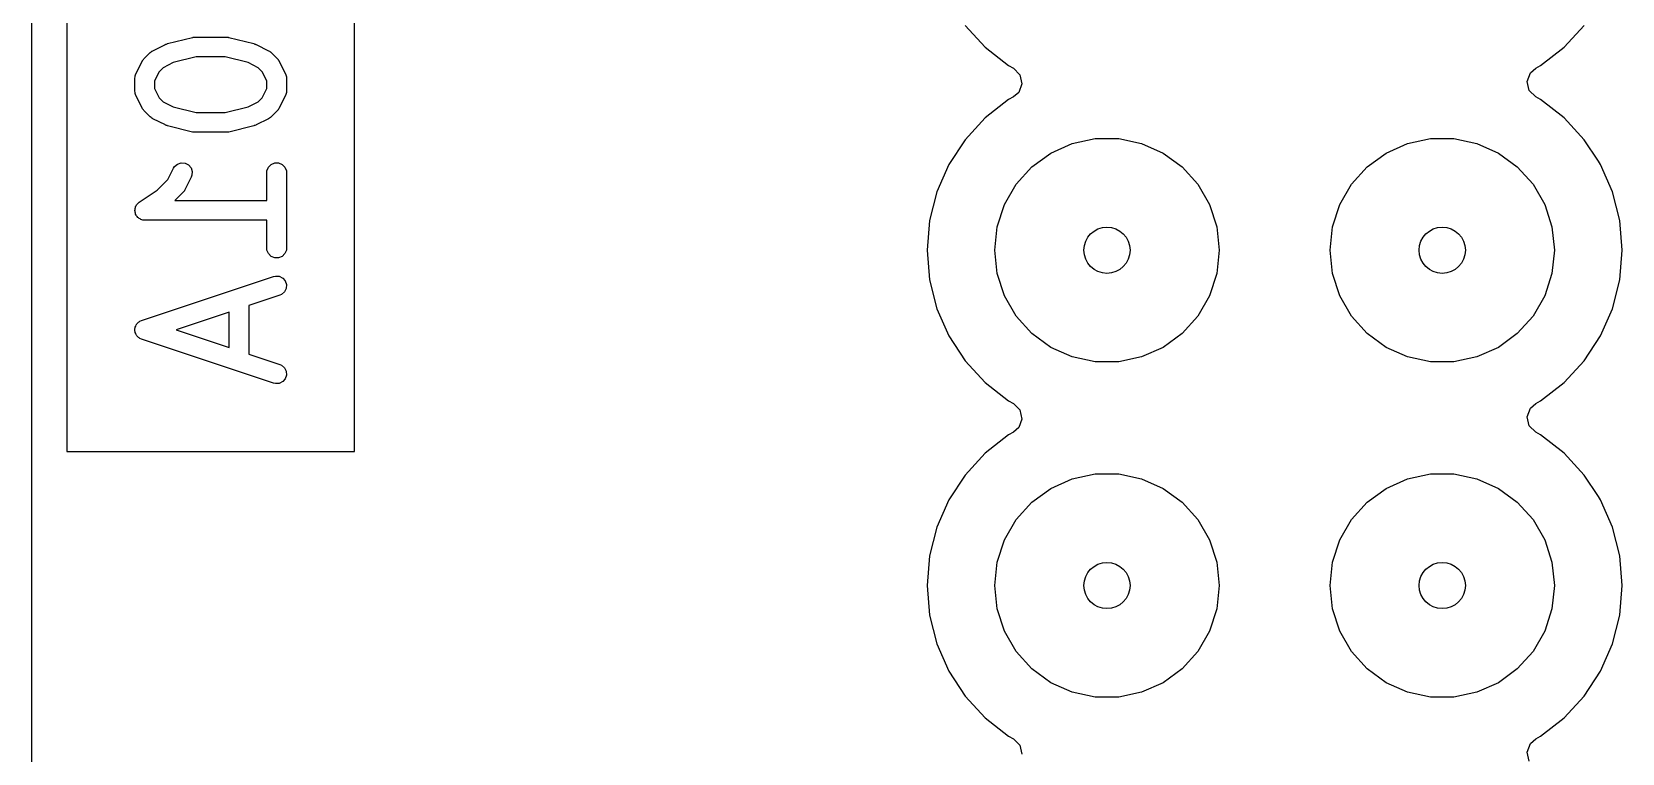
# Model space of a CAD drawing. Extents: x 0.22 to 0.98, y 0.22 to 1.78.
# Drawn here: x 0.2218 to 0.6962, y 1 to 1.2151 of the extents above; entities that cross this region are included whole.
import ezdxf

# ---------------------------------------------------------------- set-up
doc = ezdxf.new("R2010")
doc.units = 0
doc.header["$MEASUREMENT"] = 0
doc.layers.add('BLACK', color=7, linetype='CONTINUOUS')

msp = doc.modelspace()

# ---------------------------------------------------------------- linework, layer by layer
at = {"layer": 'BLACK', "linetype": 'CONTINUOUS'}
for p, q in [((0.22183, 1.08993), (0.22183, 1.45)), ((0.23228, 1.4457), (0.23228, 1.08993)), ((0.31809, 1.08993), (0.31809, 1.4457)), ((0.50017, 1.21704), (0.50617, 1.21052)), ((0.67887, 1.21052), (0.68487, 1.21704)), ((0.25793, 1.20952), (0.26168, 1.21139)), ((0.26168, 1.21139), (0.26173, 1.21141)), ((0.26173, 1.21141), (0.26174, 1.21142)), ((0.26174, 1.21142), (0.26198, 1.21151)), ((0.26198, 1.21151), (0.26222, 1.2116)), ((0.26222, 1.2116), (0.26225, 1.2116)), ((0.26225, 1.2116), (0.26229, 1.21162)), ((0.26229, 1.21162), (0.26979, 1.21349)), ((0.26979, 1.21349), (0.26989, 1.2135)), ((0.26989, 1.2135), (0.26993, 1.21352)), ((0.26993, 1.21352), (0.27014, 1.21354)), ((0.27014, 1.21354), (0.27036, 1.21357)), ((0.27036, 1.21357), (0.2704, 1.21357)), ((0.2704, 1.21357), (0.2705, 1.21358)), ((0.2705, 1.21358), (0.27988, 1.21358)), ((0.27988, 1.21358), (0.27998, 1.21357)), ((0.27998, 1.21357), (0.28002, 1.21357)), ((0.28002, 1.21357), (0.28024, 1.21354)), ((0.28024, 1.21354), (0.28045, 1.21352)), ((0.28045, 1.21352), (0.28049, 1.2135)), ((0.28049, 1.2135), (0.28059, 1.21349)), ((0.28059, 1.21349), (0.28809, 1.21162)), ((0.28809, 1.21162), (0.28813, 1.2116)), ((0.28813, 1.2116), (0.28816, 1.2116)), ((0.28816, 1.2116), (0.28839, 1.21151)), ((0.28839, 1.21151), (0.28864, 1.21142)), ((0.28864, 1.21142), (0.28865, 1.21141)), ((0.28865, 1.21141), (0.2887, 1.21139)), ((0.2887, 1.21139), (0.29245, 1.20952)), ((0.50617, 1.21052), (0.50617, 1.21052)), ((0.50617, 1.21052), (0.51317, 1.20507)), ((0.67187, 1.20507), (0.67887, 1.21052)), ((0.25286, 1.20257), (0.25474, 1.20632)), ((0.25474, 1.20632), (0.25489, 1.20657)), ((0.25489, 1.20657), (0.25492, 1.20664)), ((0.25492, 1.20664), (0.25499, 1.20672)), ((0.25499, 1.20672), (0.25505, 1.20681)), ((0.25505, 1.20681), (0.25511, 1.20686)), ((0.25511, 1.20686), (0.25529, 1.20709)), ((0.25529, 1.20709), (0.25717, 1.20896)), ((0.25717, 1.20896), (0.25739, 1.20915)), ((0.25739, 1.20915), (0.25744, 1.20921)), ((0.25744, 1.20921), (0.25753, 1.20926)), ((0.25753, 1.20926), (0.25761, 1.20933)), ((0.25761, 1.20933), (0.25769, 1.20936)), ((0.25769, 1.20936), (0.25793, 1.20952)), ((0.26403, 1.20596), (0.261, 1.20445)), ((0.27087, 1.20767), (0.26403, 1.20596)), ((0.27951, 1.20767), (0.27087, 1.20767)), ((0.28635, 1.20596), (0.27951, 1.20767)), ((0.28938, 1.20445), (0.28635, 1.20596)), ((0.29245, 1.20952), (0.29269, 1.20936)), ((0.29269, 1.20936), (0.29277, 1.20933)), ((0.29277, 1.20933), (0.29285, 1.20926)), ((0.29285, 1.20926), (0.29294, 1.20921)), ((0.29294, 1.20921), (0.29299, 1.20915)), ((0.29299, 1.20915), (0.29321, 1.20896)), ((0.29321, 1.20896), (0.29509, 1.20709)), ((0.29509, 1.20709), (0.29527, 1.20686)), ((0.29527, 1.20686), (0.29533, 1.20681)), ((0.29533, 1.20681), (0.29539, 1.20672)), ((0.29539, 1.20672), (0.29546, 1.20664)), ((0.29546, 1.20664), (0.29548, 1.20657)), ((0.29548, 1.20657), (0.29564, 1.20632)), ((0.29564, 1.20632), (0.29752, 1.20257)), ((0.51317, 1.20507), (0.51317, 1.20507)), ((0.51317, 1.20507), (0.51317, 1.20507)), ((0.51317, 1.20507), (0.5146, 1.20429)), ((0.67044, 1.20429), (0.67187, 1.20507)), ((0.25255, 1.20125), (0.25261, 1.20183)), ((0.25255, 1.1975), (0.25255, 1.20125)), ((0.25261, 1.20183), (0.25265, 1.20193)), ((0.25265, 1.20193), (0.25266, 1.20203)), ((0.25266, 1.20203), (0.25286, 1.20257)), ((0.25981, 1.20325), (0.25846, 1.20055)), ((0.25846, 1.20055), (0.25846, 1.1982)), ((0.261, 1.20445), (0.25981, 1.20325)), ((0.29057, 1.20325), (0.28938, 1.20445)), ((0.29192, 1.20055), (0.29057, 1.20325)), ((0.29192, 1.1982), (0.29192, 1.20055)), ((0.29752, 1.20257), (0.29772, 1.20203)), ((0.29772, 1.20203), (0.29773, 1.20193)), ((0.29773, 1.20193), (0.29777, 1.20183)), ((0.29777, 1.20183), (0.29783, 1.20125)), ((0.29783, 1.20125), (0.29783, 1.1975)), ((0.5146, 1.20429), (0.51656, 1.20236)), ((0.51656, 1.20236), (0.51715, 1.19967)), ((0.66789, 1.20033), (0.66884, 1.20291)), ((0.66848, 1.19764), (0.66789, 1.20033)), ((0.66884, 1.20291), (0.67044, 1.20429)), ((0.67044, 1.20429), (0.67044, 1.20429)), ((0.25261, 1.19693), (0.25255, 1.1975)), ((0.25265, 1.19683), (0.25261, 1.19693)), ((0.25266, 1.19672), (0.25265, 1.19683)), ((0.25286, 1.19618), (0.25266, 1.19672)), ((0.25474, 1.19243), (0.25286, 1.19618)), ((0.25846, 1.1982), (0.25981, 1.1955)), ((0.25981, 1.1955), (0.261, 1.1943)), ((0.28938, 1.1943), (0.29057, 1.1955)), ((0.29057, 1.1955), (0.29192, 1.1982)), ((0.29752, 1.19618), (0.29564, 1.19243)), ((0.29772, 1.19672), (0.29752, 1.19618)), ((0.29773, 1.19683), (0.29772, 1.19672)), ((0.29777, 1.19693), (0.29773, 1.19683)), ((0.29783, 1.1975), (0.29777, 1.19693)), ((0.5146, 1.19571), (0.51317, 1.19493)), ((0.5162, 1.19709), (0.5146, 1.19571)), ((0.51715, 1.19967), (0.5162, 1.19709)), ((0.67044, 1.19571), (0.66848, 1.19764)), ((0.67187, 1.19493), (0.67044, 1.19571)), ((0.25489, 1.19218), (0.25474, 1.19243)), ((0.25492, 1.19211), (0.25489, 1.19218)), ((0.25499, 1.19203), (0.25492, 1.19211)), ((0.25505, 1.19194), (0.25499, 1.19203)), ((0.25511, 1.19189), (0.25505, 1.19194)), ((0.25529, 1.19166), (0.25511, 1.19189)), ((0.25717, 1.18979), (0.25529, 1.19166)), ((0.261, 1.1943), (0.26403, 1.19279)), ((0.26403, 1.19279), (0.27087, 1.19108)), ((0.27087, 1.19108), (0.27951, 1.19108)), ((0.27951, 1.19108), (0.28635, 1.19279)), ((0.28635, 1.19279), (0.28938, 1.1943)), ((0.29509, 1.19166), (0.29321, 1.18979)), ((0.29527, 1.19189), (0.29509, 1.19166)), ((0.29533, 1.19194), (0.29527, 1.19189)), ((0.29539, 1.19203), (0.29533, 1.19194)), ((0.29546, 1.19211), (0.29539, 1.19203)), ((0.29548, 1.19218), (0.29546, 1.19211)), ((0.29564, 1.19243), (0.29548, 1.19218)), ((0.51317, 1.19493), (0.50617, 1.18948)), ((0.51317, 1.19493), (0.51317, 1.19493)), ((0.67887, 1.18948), (0.67187, 1.19493)), ((0.67187, 1.19493), (0.67187, 1.19493)), ((0.67187, 1.19493), (0.67187, 1.19493)), ((0.25739, 1.1896), (0.25717, 1.18979)), ((0.25744, 1.18955), (0.25739, 1.1896)), ((0.25753, 1.18949), (0.25744, 1.18955)), ((0.25761, 1.18942), (0.25753, 1.18949)), ((0.25769, 1.18939), (0.25761, 1.18942)), ((0.25793, 1.18924), (0.25769, 1.18939)), ((0.26168, 1.18736), (0.25793, 1.18924)), ((0.26173, 1.18735), (0.26168, 1.18736)), ((0.26174, 1.18733), (0.26173, 1.18735)), ((0.26198, 1.18725), (0.26174, 1.18733)), ((0.26222, 1.18716), (0.26198, 1.18725)), ((0.26225, 1.18715), (0.26222, 1.18716)), ((0.26229, 1.18714), (0.26225, 1.18715)), ((0.26979, 1.18526), (0.26229, 1.18714)), ((0.28809, 1.18714), (0.28059, 1.18526)), ((0.28813, 1.18715), (0.28809, 1.18714)), ((0.28816, 1.18716), (0.28813, 1.18715)), ((0.28839, 1.18725), (0.28816, 1.18716)), ((0.28864, 1.18733), (0.28839, 1.18725)), ((0.28865, 1.18735), (0.28864, 1.18733)), ((0.2887, 1.18736), (0.28865, 1.18735)), ((0.29245, 1.18924), (0.2887, 1.18736)), ((0.29269, 1.18939), (0.29245, 1.18924)), ((0.29277, 1.18942), (0.29269, 1.18939)), ((0.29285, 1.18949), (0.29277, 1.18942)), ((0.29294, 1.18955), (0.29285, 1.18949)), ((0.29299, 1.1896), (0.29294, 1.18955)), ((0.29321, 1.18979), (0.29299, 1.1896)), ((0.50617, 1.18948), (0.50017, 1.18296)), ((0.50617, 1.18948), (0.50617, 1.18948)), ((0.68487, 1.18296), (0.67887, 1.18948)), ((0.67887, 1.18948), (0.67887, 1.18948)), ((0.26989, 1.18525), (0.26979, 1.18526)), ((0.26993, 1.18523), (0.26989, 1.18525)), ((0.27014, 1.18521), (0.26993, 1.18523)), ((0.27036, 1.18518), (0.27014, 1.18521)), ((0.2704, 1.18519), (0.27036, 1.18518)), ((0.2705, 1.18518), (0.2704, 1.18519)), ((0.27988, 1.18518), (0.2705, 1.18518)), ((0.27998, 1.18519), (0.27988, 1.18518)), ((0.28002, 1.18518), (0.27998, 1.18519)), ((0.28024, 1.18521), (0.28002, 1.18518)), ((0.28045, 1.18523), (0.28024, 1.18521)), ((0.28049, 1.18525), (0.28045, 1.18523)), ((0.28059, 1.18526), (0.28049, 1.18525)), ((0.50017, 1.18296), (0.49532, 1.17554)), ((0.50017, 1.18296), (0.50017, 1.18296)), ((0.52579, 1.17898), (0.53218, 1.18183)), ((0.53218, 1.18183), (0.53902, 1.18328)), ((0.53902, 1.18328), (0.54602, 1.18328)), ((0.54602, 1.18328), (0.55286, 1.18183)), ((0.55286, 1.18183), (0.55925, 1.17898)), ((0.62579, 1.17898), (0.63218, 1.18183)), ((0.63218, 1.18183), (0.63902, 1.18328)), ((0.63902, 1.18328), (0.64602, 1.18328)), ((0.64602, 1.18328), (0.65286, 1.18183)), ((0.65286, 1.18183), (0.65925, 1.17898)), ((0.68908, 1.17652), (0.68487, 1.18296)), ((0.68487, 1.18296), (0.68487, 1.18296)), ((0.52013, 1.17487), (0.52579, 1.17898)), ((0.55925, 1.17898), (0.56491, 1.17487)), ((0.62013, 1.17487), (0.62579, 1.17898)), ((0.65925, 1.17898), (0.66491, 1.17487)), ((0.68972, 1.17554), (0.68908, 1.17652)), ((0.26245, 1.17113), (0.26411, 1.17445)), ((0.26411, 1.17445), (0.26442, 1.17494)), ((0.26442, 1.17494), (0.26529, 1.1757)), ((0.26529, 1.1757), (0.26638, 1.17606)), ((0.26638, 1.17606), (0.26753, 1.17598)), ((0.26939, 1.17181), (0.26752, 1.16806)), ((0.26753, 1.17598), (0.26856, 1.17546)), ((0.26856, 1.17546), (0.26932, 1.17459)), ((0.26932, 1.17459), (0.26968, 1.1735)), ((0.2696, 1.17235), (0.26939, 1.17181)), ((0.26968, 1.1735), (0.2696, 1.17235)), ((0.29192, 1.17313), (0.29198, 1.17371)), ((0.29192, 1.16483), (0.29192, 1.17313)), ((0.29198, 1.17371), (0.29242, 1.17477)), ((0.29242, 1.17477), (0.29323, 1.17559)), ((0.29323, 1.17559), (0.2943, 1.17603)), ((0.2943, 1.17603), (0.29545, 1.17603)), ((0.29545, 1.17603), (0.29652, 1.17559)), ((0.29652, 1.17559), (0.29733, 1.17477)), ((0.29733, 1.17477), (0.29777, 1.17371)), ((0.29777, 1.17371), (0.29783, 1.17313)), ((0.29783, 1.17313), (0.29783, 1.15063)), ((0.49532, 1.17554), (0.49176, 1.16743)), ((0.51545, 1.16967), (0.52013, 1.17487)), ((0.56491, 1.17487), (0.56959, 1.16967)), ((0.61545, 1.16967), (0.62013, 1.17487)), ((0.66491, 1.17487), (0.66959, 1.16967)), ((0.69328, 1.16743), (0.68972, 1.17554)), ((0.25387, 1.16434), (0.25925, 1.16793)), ((0.25925, 1.16793), (0.26245, 1.17113)), ((0.26697, 1.16729), (0.26451, 1.16483)), ((0.26715, 1.16752), (0.26697, 1.16729)), ((0.26721, 1.16757), (0.26715, 1.16752)), ((0.26727, 1.16766), (0.26721, 1.16757)), ((0.26733, 1.16774), (0.26727, 1.16766)), ((0.26736, 1.16781), (0.26733, 1.16774)), ((0.26752, 1.16806), (0.26736, 1.16781)), ((0.49176, 1.16743), (0.48958, 1.15883)), ((0.51195, 1.16361), (0.51545, 1.16967)), ((0.56959, 1.16967), (0.57309, 1.16361)), ((0.61195, 1.16361), (0.61545, 1.16967)), ((0.66959, 1.16967), (0.67309, 1.16361)), ((0.69546, 1.15883), (0.69328, 1.16743)), ((0.25261, 1.16246), (0.25272, 1.16273)), ((0.25261, 1.16217), (0.25261, 1.16246)), ((0.25272, 1.16273), (0.25278, 1.16301)), ((0.25278, 1.16301), (0.25294, 1.16325)), ((0.25294, 1.16325), (0.25305, 1.16352)), ((0.25305, 1.16352), (0.25326, 1.16373)), ((0.25326, 1.16373), (0.25342, 1.16397)), ((0.25342, 1.16397), (0.25386, 1.16433)), ((0.25386, 1.16433), (0.25386, 1.16434)), ((0.25386, 1.16434), (0.25387, 1.16434)), ((0.25387, 1.16434), (0.25387, 1.16434)), ((0.26451, 1.16483), (0.29192, 1.16483)), ((0.50979, 1.15696), (0.51195, 1.16361)), ((0.57309, 1.16361), (0.57525, 1.15696)), ((0.60979, 1.15696), (0.61195, 1.16361)), ((0.67309, 1.16361), (0.67525, 1.15696)), ((0.25255, 1.16188), (0.25261, 1.16217)), ((0.25261, 1.1616), (0.25255, 1.16188)), ((0.25261, 1.16131), (0.25261, 1.1616)), ((0.25272, 1.16104), (0.25261, 1.16131)), ((0.25278, 1.16075), (0.25272, 1.16104)), ((0.25294, 1.16051), (0.25278, 1.16075)), ((0.25305, 1.16024), (0.25294, 1.16051)), ((0.25325, 1.16004), (0.25305, 1.16024)), ((0.25341, 1.1598), (0.25325, 1.16004)), ((0.25366, 1.15963), (0.25341, 1.1598)), ((0.25386, 1.15943), (0.25366, 1.15963)), ((0.25413, 1.15932), (0.25386, 1.15943)), ((0.25437, 1.15915), (0.25413, 1.15932)), ((0.25466, 1.1591), (0.25437, 1.15915)), ((0.25493, 1.15899), (0.25466, 1.1591)), ((0.2555, 1.15893), (0.25493, 1.15899)), ((0.29192, 1.15893), (0.2555, 1.15893)), ((0.2555, 1.15893), (0.2555, 1.15893)), ((0.2555, 1.15893), (0.2555, 1.15893)), ((0.2555, 1.15893), (0.2555, 1.15893)), ((0.29192, 1.15063), (0.29192, 1.15893)), ((0.48958, 1.15883), (0.48885, 1.15)), ((0.48958, 1.15883), (0.48958, 1.15883)), ((0.69619, 1.15), (0.69546, 1.15883)), ((0.50906, 1.15), (0.50979, 1.15696)), ((0.57525, 1.15696), (0.57598, 1.15)), ((0.60906, 1.15), (0.60979, 1.15696)), ((0.67525, 1.15696), (0.67598, 1.15)), ((0.29198, 1.15006), (0.29192, 1.15063)), ((0.29242, 1.14899), (0.29198, 1.15006)), ((0.29323, 1.14818), (0.29242, 1.14899)), ((0.2943, 1.14774), (0.29323, 1.14818)), ((0.29652, 1.14818), (0.29545, 1.14774)), ((0.29733, 1.14899), (0.29652, 1.14818)), ((0.29777, 1.15006), (0.29733, 1.14899)), ((0.29783, 1.15063), (0.29777, 1.15006)), ((0.48885, 1.15), (0.48885, 1.15)), ((0.48885, 1.15), (0.48958, 1.14117)), ((0.50979, 1.14304), (0.50906, 1.15)), ((0.57598, 1.15), (0.57525, 1.14304)), ((0.60979, 1.14304), (0.60906, 1.15)), ((0.67598, 1.15), (0.67525, 1.14304)), ((0.69546, 1.14117), (0.69619, 1.15)), ((0.29545, 1.14774), (0.2943, 1.14774)), ((0.25457, 1.12906), (0.29394, 1.14219)), ((0.29394, 1.14219), (0.29451, 1.14231)), ((0.29451, 1.14231), (0.29565, 1.14223)), ((0.29565, 1.14223), (0.29669, 1.14172)), ((0.29669, 1.14172), (0.29744, 1.14085)), ((0.29772, 1.1386), (0.29721, 1.13757)), ((0.29744, 1.14085), (0.2978, 1.13975)), ((0.2978, 1.13975), (0.29772, 1.1386)), ((0.48958, 1.14117), (0.48958, 1.14117)), ((0.48958, 1.14117), (0.49176, 1.13257)), ((0.51195, 1.13639), (0.50979, 1.14304)), ((0.57525, 1.14304), (0.57309, 1.13639)), ((0.61195, 1.13639), (0.60979, 1.14304)), ((0.67525, 1.14304), (0.67309, 1.13639)), ((0.69328, 1.13257), (0.69546, 1.14117)), ((0.29581, 1.13658), (0.28658, 1.13351)), ((0.29634, 1.13682), (0.29581, 1.13658)), ((0.29721, 1.13757), (0.29634, 1.13682)), ((0.51545, 1.13033), (0.51195, 1.13639)), ((0.57309, 1.13639), (0.56959, 1.13033)), ((0.61545, 1.13033), (0.61195, 1.13639)), ((0.67309, 1.13639), (0.66959, 1.13033)), ((0.25404, 1.12883), (0.25457, 1.12906)), ((0.28067, 1.13154), (0.26484, 1.12626)), ((0.28067, 1.12098), (0.28067, 1.13154)), ((0.28658, 1.13351), (0.28658, 1.11902)), ((0.49176, 1.13257), (0.49532, 1.12446)), ((0.52013, 1.12513), (0.51545, 1.13033)), ((0.56959, 1.13033), (0.56491, 1.12513)), ((0.62013, 1.12513), (0.61545, 1.13033)), ((0.66959, 1.13033), (0.66491, 1.12513)), ((0.68972, 1.12446), (0.69328, 1.13257)), ((0.25258, 1.12663), (0.25264, 1.12683)), ((0.2526, 1.12626), (0.25258, 1.12663)), ((0.25258, 1.12589), (0.2526, 1.12626)), ((0.25264, 1.12569), (0.25258, 1.12589)), ((0.25264, 1.12683), (0.25266, 1.12704)), ((0.25266, 1.12548), (0.25264, 1.12569)), ((0.25266, 1.12704), (0.25282, 1.12737)), ((0.25282, 1.12515), (0.25266, 1.12548)), ((0.25282, 1.12737), (0.25294, 1.12772)), ((0.25294, 1.1248), (0.25282, 1.12515)), ((0.25294, 1.12772), (0.25308, 1.12788)), ((0.25308, 1.12464), (0.25294, 1.1248)), ((0.25308, 1.12788), (0.25317, 1.12807)), ((0.25317, 1.12445), (0.25308, 1.12464)), ((0.25317, 1.12807), (0.25345, 1.12831)), ((0.25345, 1.12421), (0.25317, 1.12445)), ((0.25345, 1.12831), (0.25369, 1.12859)), ((0.25369, 1.12859), (0.25388, 1.12869)), ((0.25388, 1.12869), (0.25404, 1.12883)), ((0.26484, 1.12626), (0.28067, 1.12098)), ((0.49532, 1.12446), (0.50017, 1.11704)), ((0.52579, 1.12102), (0.52013, 1.12513)), ((0.56491, 1.12513), (0.55925, 1.12102)), ((0.62579, 1.12102), (0.62013, 1.12513)), ((0.66491, 1.12513), (0.65925, 1.12102)), ((0.68487, 1.11704), (0.68972, 1.12446)), ((0.25369, 1.12393), (0.25345, 1.12421)), ((0.25388, 1.12383), (0.25369, 1.12393)), ((0.25404, 1.1237), (0.25388, 1.12383)), ((0.25457, 1.12346), (0.25404, 1.1237)), ((0.29394, 1.11034), (0.25457, 1.12346)), ((0.53218, 1.11817), (0.52579, 1.12102)), ((0.55925, 1.12102), (0.55286, 1.11817)), ((0.63218, 1.11817), (0.62579, 1.12102)), ((0.65925, 1.12102), (0.65286, 1.11817)), ((0.28658, 1.11902), (0.29581, 1.11594)), ((0.29581, 1.11594), (0.29634, 1.1157)), ((0.29634, 1.1157), (0.29721, 1.11495)), ((0.29721, 1.11495), (0.29772, 1.11392)), ((0.50017, 1.11704), (0.50017, 1.11704)), ((0.50017, 1.11704), (0.50617, 1.11052)), ((0.53902, 1.11672), (0.53218, 1.11817)), ((0.54602, 1.11672), (0.53902, 1.11672)), ((0.55286, 1.11817), (0.54602, 1.11672)), ((0.63902, 1.11672), (0.63218, 1.11817)), ((0.64602, 1.11672), (0.63902, 1.11672)), ((0.65286, 1.11817), (0.64602, 1.11672)), ((0.67887, 1.11052), (0.68487, 1.11704)), ((0.29451, 1.11021), (0.29394, 1.11034)), ((0.29565, 1.11029), (0.29451, 1.11021)), ((0.29669, 1.11081), (0.29565, 1.11029)), ((0.29744, 1.11168), (0.29669, 1.11081)), ((0.2978, 1.11277), (0.29744, 1.11168)), ((0.29772, 1.11392), (0.2978, 1.11277)), ((0.50617, 1.11052), (0.50617, 1.11052)), ((0.50617, 1.11052), (0.51317, 1.10507)), ((0.67187, 1.10507), (0.67887, 1.11052)), ((0.51317, 1.10507), (0.51317, 1.10507)), ((0.51317, 1.10507), (0.51317, 1.10507)), ((0.51317, 1.10507), (0.5146, 1.10429)), ((0.5146, 1.10429), (0.51656, 1.10236)), ((0.51656, 1.10236), (0.51715, 1.09967)), ((0.66789, 1.10033), (0.66884, 1.10291)), ((0.66884, 1.10291), (0.67044, 1.10429)), ((0.67044, 1.10429), (0.67187, 1.10507)), ((0.67044, 1.10429), (0.67044, 1.10429)), ((0.5162, 1.09709), (0.5146, 1.09571)), ((0.51715, 1.09967), (0.5162, 1.09709)), ((0.66848, 1.09764), (0.66789, 1.10033)), ((0.67044, 1.09571), (0.66848, 1.09764)), ((0.51317, 1.09493), (0.50617, 1.08948)), ((0.5146, 1.09571), (0.51317, 1.09493)), ((0.51317, 1.09493), (0.51317, 1.09493)), ((0.67187, 1.09493), (0.67044, 1.09571)), ((0.67887, 1.08948), (0.67187, 1.09493)), ((0.67187, 1.09493), (0.67187, 1.09493)), ((0.67187, 1.09493), (0.67187, 1.09493)), ((0.22183, 0.288), (0.22183, 1.08993)), ((0.23228, 1.08993), (0.31809, 1.08993)), ((0.50617, 1.08948), (0.50017, 1.08296)), ((0.50617, 1.08948), (0.50617, 1.08948)), ((0.68487, 1.08296), (0.67887, 1.08948)), ((0.67887, 1.08948), (0.67887, 1.08948)), ((0.50017, 1.08296), (0.49532, 1.07554)), ((0.50017, 1.08296), (0.50017, 1.08296)), ((0.52579, 1.07898), (0.53218, 1.08183)), ((0.53218, 1.08183), (0.53902, 1.08328)), ((0.53902, 1.08328), (0.54602, 1.08328)), ((0.54602, 1.08328), (0.55286, 1.08183)), ((0.55286, 1.08183), (0.55925, 1.07898)), ((0.62579, 1.07898), (0.63218, 1.08183)), ((0.63218, 1.08183), (0.63902, 1.08328)), ((0.63902, 1.08328), (0.64602, 1.08328)), ((0.64602, 1.08328), (0.65286, 1.08183)), ((0.65286, 1.08183), (0.65925, 1.07898)), ((0.68908, 1.07652), (0.68487, 1.08296)), ((0.68487, 1.08296), (0.68487, 1.08296)), ((0.52013, 1.07487), (0.52579, 1.07898)), ((0.55925, 1.07898), (0.56491, 1.07487)), ((0.62013, 1.07487), (0.62579, 1.07898)), ((0.65925, 1.07898), (0.66491, 1.07487)), ((0.49532, 1.07554), (0.49176, 1.06743)), ((0.51545, 1.06967), (0.52013, 1.07487)), ((0.56491, 1.07487), (0.56959, 1.06967)), ((0.61545, 1.06967), (0.62013, 1.07487)), ((0.66491, 1.07487), (0.66959, 1.06967)), ((0.68972, 1.07554), (0.68908, 1.07652)), ((0.69328, 1.06743), (0.68972, 1.07554)), ((0.49176, 1.06743), (0.48958, 1.05883)), ((0.51195, 1.06361), (0.51545, 1.06967)), ((0.56959, 1.06967), (0.57309, 1.06361)), ((0.61195, 1.06361), (0.61545, 1.06967)), ((0.66959, 1.06967), (0.67309, 1.06361)), ((0.69546, 1.05883), (0.69328, 1.06743)), ((0.50979, 1.05696), (0.51195, 1.06361)), ((0.57309, 1.06361), (0.57525, 1.05696)), ((0.60979, 1.05696), (0.61195, 1.06361)), ((0.67309, 1.06361), (0.67525, 1.05696)), ((0.48958, 1.05883), (0.48885, 1.05)), ((0.48958, 1.05883), (0.48958, 1.05883)), ((0.69619, 1.05), (0.69546, 1.05883)), ((0.50906, 1.05), (0.50979, 1.05696)), ((0.57525, 1.05696), (0.57598, 1.05)), ((0.60906, 1.05), (0.60979, 1.05696)), ((0.67525, 1.05696), (0.67598, 1.05)), ((0.48885, 1.05), (0.48885, 1.05)), ((0.48885, 1.05), (0.48958, 1.04117)), ((0.50979, 1.04304), (0.50906, 1.05)), ((0.57598, 1.05), (0.57525, 1.04304)), ((0.60979, 1.04304), (0.60906, 1.05)), ((0.67598, 1.05), (0.67525, 1.04304)), ((0.69546, 1.04117), (0.69619, 1.05)), ((0.48958, 1.04117), (0.48958, 1.04117)), ((0.48958, 1.04117), (0.49176, 1.03257)), ((0.51195, 1.03639), (0.50979, 1.04304)), ((0.57525, 1.04304), (0.57309, 1.03639)), ((0.61195, 1.03639), (0.60979, 1.04304)), ((0.67525, 1.04304), (0.67309, 1.03639)), ((0.69328, 1.03257), (0.69546, 1.04117)), ((0.51545, 1.03033), (0.51195, 1.03639)), ((0.57309, 1.03639), (0.56959, 1.03033)), ((0.61545, 1.03033), (0.61195, 1.03639)), ((0.67309, 1.03639), (0.66959, 1.03033)), ((0.49176, 1.03257), (0.49532, 1.02446)), ((0.52013, 1.02513), (0.51545, 1.03033)), ((0.56959, 1.03033), (0.56491, 1.02513)), ((0.62013, 1.02513), (0.61545, 1.03033)), ((0.66959, 1.03033), (0.66491, 1.02513)), ((0.68972, 1.02446), (0.69328, 1.03257)), ((0.52579, 1.02102), (0.52013, 1.02513)), ((0.56491, 1.02513), (0.55925, 1.02102)), ((0.62579, 1.02102), (0.62013, 1.02513)), ((0.66491, 1.02513), (0.65925, 1.02102)), ((0.49532, 1.02446), (0.50017, 1.01704)), ((0.53218, 1.01817), (0.52579, 1.02102)), ((0.55925, 1.02102), (0.55286, 1.01817)), ((0.63218, 1.01817), (0.62579, 1.02102)), ((0.65925, 1.02102), (0.65286, 1.01817)), ((0.68487, 1.01704), (0.68972, 1.02446)), ((0.50017, 1.01704), (0.50017, 1.01704)), ((0.50017, 1.01704), (0.50617, 1.01052)), ((0.53902, 1.01672), (0.53218, 1.01817)), ((0.54602, 1.01672), (0.53902, 1.01672)), ((0.55286, 1.01817), (0.54602, 1.01672)), ((0.63902, 1.01672), (0.63218, 1.01817)), ((0.64602, 1.01672), (0.63902, 1.01672)), ((0.65286, 1.01817), (0.64602, 1.01672)), ((0.67887, 1.01052), (0.68487, 1.01704)), ((0.50617, 1.01052), (0.50617, 1.01052)), ((0.50617, 1.01052), (0.51317, 1.00507)), ((0.67187, 1.00507), (0.67887, 1.01052)), ((0.51317, 1.00507), (0.51317, 1.00507)), ((0.51317, 1.00507), (0.51317, 1.00507)), ((0.51317, 1.00507), (0.5146, 1.00429)), ((0.5146, 1.00429), (0.51656, 1.00236)), ((0.51656, 1.00236), (0.51715, 0.99967)), ((0.66789, 1.00033), (0.66884, 1.00291)), ((0.66884, 1.00291), (0.67044, 1.00429)), ((0.67044, 1.00429), (0.67187, 1.00507)), ((0.67044, 1.00429), (0.67044, 1.00429)), ((0.66848, 0.99764), (0.66789, 1.00033))]:
    msp.add_line(p, q, dxfattribs=at)
at = {"layer": 'BLACK'}
for centre in [(0.54252, 1.15), (0.64252, 1.15), (0.54252, 1.05), (0.64252, 1.05)]:
    msp.add_circle(centre, 0.00689, dxfattribs=at)

doc.saveas('drawing.dxf')
